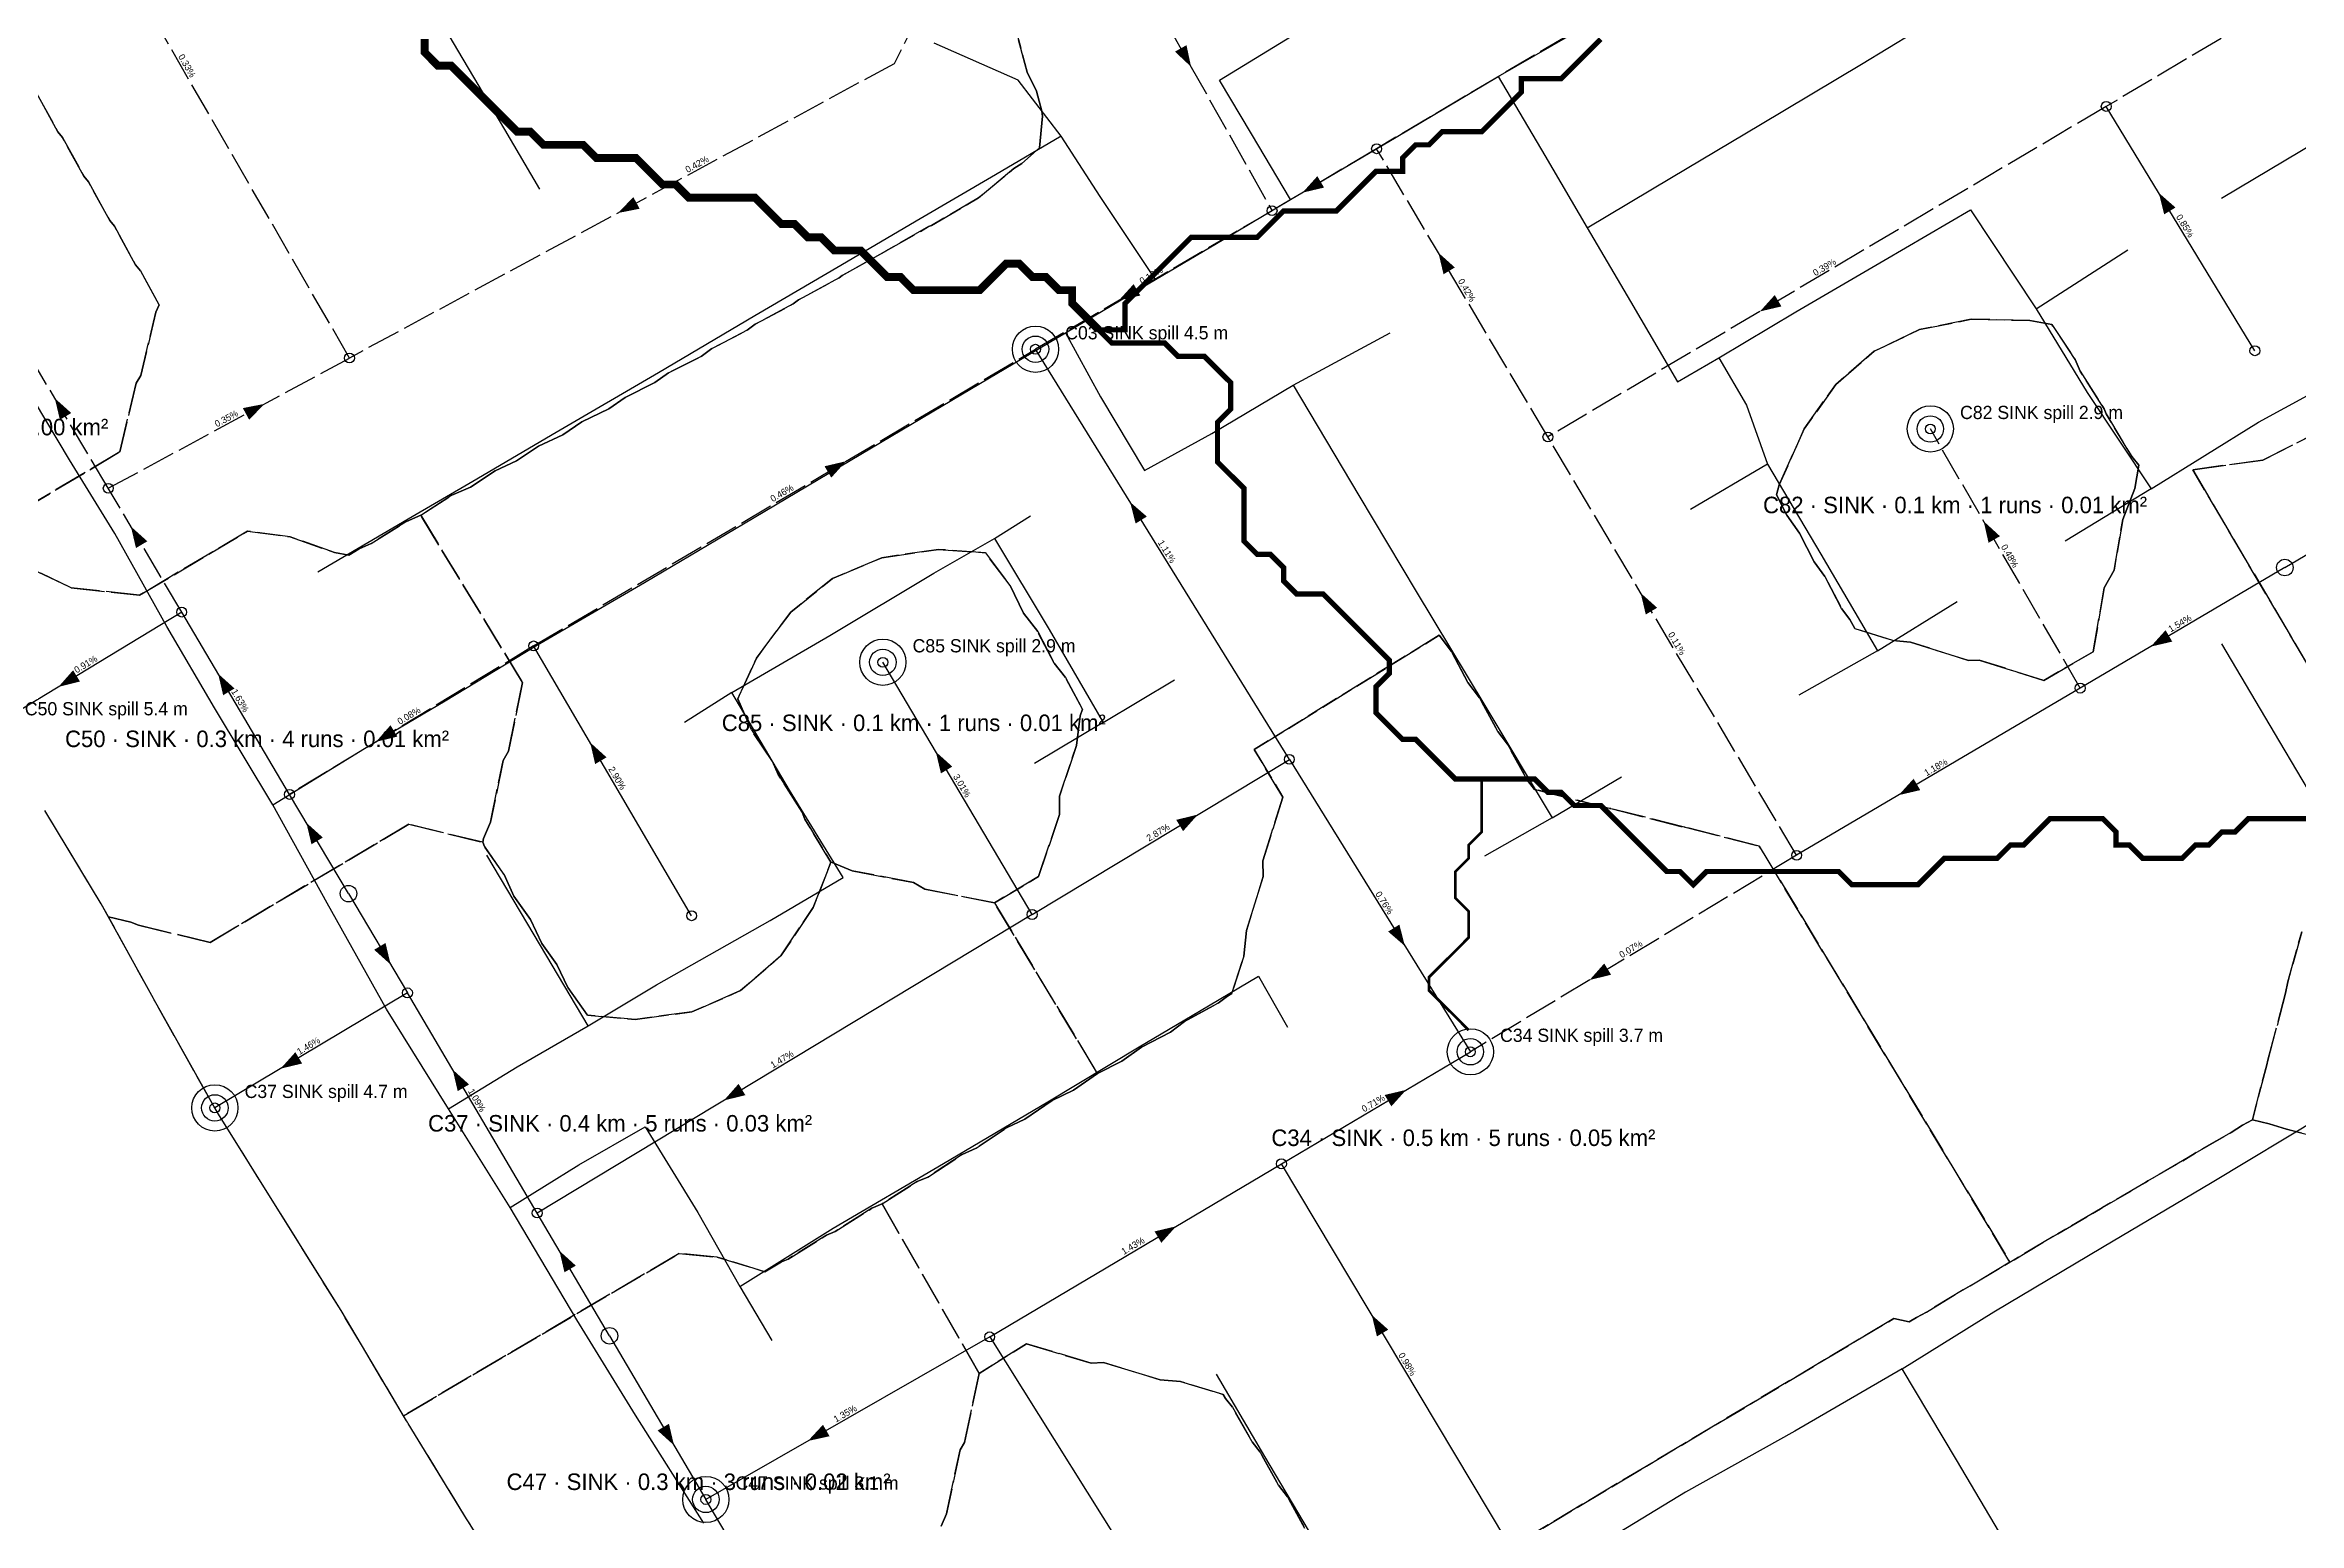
# Model space of a CAD drawing. Header units: metres. Extents: x 440276 to 476894, y 2561381 to 2578972.
# Drawn here: x 445019 to 445701, y 2566288 to 2566735 of the extents above; entities that cross this region are included whole.
import ezdxf
from ezdxf.enums import TextEntityAlignment as Align

# ---------------------------------------------------------------- set-up
doc = ezdxf.new("R2010")
doc.units = ezdxf.units.M
doc.header["$LTSCALE"] = 8
doc.linetypes.add('DASHED', pattern=[1.524, 1.27, -0.254])
for name, color, linetype in [('A_ARROWS', 7, 'Continuous'), ('A_BUILT_2006', 252, 'Continuous'), ('A_CATCH_LABEL', 7, 'Continuous'), ('A_CATCHMENTS', 7, 'Continuous'), ('A_ENVELOPE', 3, 'Continuous'), ('A_GRADIENT', 8, 'Continuous'), ('A_JUNCTIONS', 8, 'Continuous'), ('A_OUTLET_LABEL', 7, 'Continuous'), ('A_OUTLETS', 7, 'Continuous'), ('A_RUNS', 7, 'Continuous'), ('A_STREAMS', 5, 'Continuous')]:
    doc.layers.add(name, color=color, linetype=linetype)

msp = doc.modelspace()

# ---------------------------------------------------------------- linework, layer by layer
at = {"layer": 'A_ARROWS', "color": 1}
for points in [[(445365.98, 2566728.56), (445361.1, 2566733.16), (445364.59, 2566735.12)], [(445399.72, 2566690.45), (445404.21, 2566695.44), (445406.25, 2566691.99)], [(445659.04, 2566690.38), (445664.07, 2566685.95), (445660.65, 2566683.88)], [(445440.87, 2566672.27), (445445.86, 2566667.79), (445442.42, 2566665.74)], [(445344.07, 2566657.79), (445348.58, 2566662.75), (445350.6, 2566659.3)], [(445538.23, 2566654.46), (445542.72, 2566659.44), (445544.75, 2566656)], [(445261.52, 2566609.11), (445257.03, 2566604.14), (445254.99, 2566607.58)], [(445347.51, 2566596.74), (445352.58, 2566592.35), (445349.18, 2566590.24)], [(445502.12, 2566569.21), (445507.11, 2566564.73), (445503.67, 2566562.69)], [(445656.57, 2566552.95), (445661.07, 2566557.93), (445663.1, 2566554.48)], [(445184.01, 2566523.93), (445188.97, 2566519.42), (445185.52, 2566517.39)], [(445580.26, 2566507.97), (445584.76, 2566512.94), (445586.79, 2566509.5)], [(445368.01, 2566502.08), (445363.56, 2566497.06), (445361.49, 2566500.49)], [(445209.4, 2566311.03), (445204.43, 2566315.53), (445207.87, 2566317.56)], [(445249.95, 2566312.36), (445254.51, 2566317.27), (445256.5, 2566313.8)]]:
    msp.add_solid(points, dxfattribs=at)
at = {"layer": 'A_ARROWS', "color": 2}
for points in [[(445192.41, 2566684.29), (445197.09, 2566689.1), (445198.99, 2566685.58)], [(445085.42, 2566626.48), (445080.74, 2566621.68), (445078.84, 2566625.2)], [(445044.93, 2566589.35), (445049.91, 2566584.86), (445046.47, 2566582.82)], [(445605.99, 2566590.94), (445610.93, 2566586.4), (445607.47, 2566584.4)], [(445123.59, 2566456.66), (445118.6, 2566461.14), (445122.04, 2566463.19)], [(445090.26, 2566425.13), (445094.73, 2566430.12), (445096.78, 2566426.69)], [(445142.37, 2566424.85), (445147.34, 2566420.35), (445143.9, 2566418.32)], [(445224.5, 2566415.5), (445228.94, 2566420.52), (445231.01, 2566417.1)], [(445174.69, 2566369.98), (445179.66, 2566365.47), (445176.22, 2566363.45)]]:
    msp.add_solid(points, dxfattribs=at)
at = {"layer": 'A_ARROWS', "color": 3}
for points in [[(445021.89, 2566628.19), (445026.88, 2566623.71), (445023.43, 2566621.67)], [(445023, 2566540.77), (445027.43, 2566545.8), (445029.51, 2566542.38)], [(445071.34, 2566544.77), (445076.32, 2566540.28), (445072.87, 2566538.24)], [(445119.13, 2566524.1), (445123.55, 2566529.14), (445125.63, 2566525.72)], [(445288.69, 2566521.1), (445293.67, 2566516.61), (445290.23, 2566514.57)], [(445098.07, 2566499.61), (445103.06, 2566495.13), (445099.62, 2566493.09)], [(445430.73, 2566462.26), (445425.66, 2566466.65), (445429.06, 2566468.76)], [(445486.65, 2566451.98), (445491.1, 2566456.99), (445493.16, 2566453.57)], [(445431.11, 2566418.7), (445426.63, 2566413.72), (445424.59, 2566417.16)], [(445361.45, 2566377.38), (445356.97, 2566372.39), (445354.92, 2566375.83)], [(445420.69, 2566350.55), (445425.69, 2566346.08), (445422.25, 2566344.03)]]:
    msp.add_solid(points, dxfattribs=at)
at = {"layer": 'A_BUILT_2006', "color": 252}
for points in [[(445128.62, 2566759.52), (445143.86, 2566733.61)], [(445568.99, 2566729.36), (445600.9, 2566748.76)], [(445313.62, 2566724.52), (445288.2, 2566735.72)], [(445374.62, 2566724.52), (445396.39, 2566737.84)], [(445458.97, 2566725.62), (445486.22, 2566741.26)], [(445143.86, 2566733.61), (445158.02, 2566709.54)], [(445538.42, 2566711.11), (445568.99, 2566729.36)], [(445326.62, 2566707.52), (445313.62, 2566724.52)], [(445384.26, 2566708.26), (445374.62, 2566724.52)], [(445428.12, 2566707.21), (445458.97, 2566725.62)], [(445458.97, 2566725.62), (445473.09, 2566701.68)], [(445158.02, 2566709.54), (445168.62, 2566691.52)], [(445396.05, 2566688.37), (445384.26, 2566708.26)], [(445511.46, 2566695.02), (445538.42, 2566711.11)], [(445326.62, 2566707.52), (445306.79, 2566695.88)], [(445338.44, 2566689.26), (445326.62, 2566707.52)], [(445396.05, 2566688.37), (445428.12, 2566707.21)], [(445473.09, 2566701.68), (445485.94, 2566679.78)], [(445706.94, 2566705.99), (445678, 2566688.66)], [(445306.79, 2566695.88), (445282.73, 2566681.77)], [(445485.94, 2566679.78), (445511.46, 2566695.02)], [(445355.16, 2566664.12), (445338.44, 2566689.26)], [(445375.88, 2566676.41), (445396.05, 2566688.37)], [(445282.73, 2566681.77), (445259.89, 2566668.37)], [(445575.78, 2566669.9), (445602.03, 2566685.2)], [(445602.03, 2566685.2), (445621.88, 2566655.24)], [(445355.16, 2566664.12), (445375.88, 2566676.41)], [(445485.94, 2566679.78), (445499, 2566657.44)], [(445259.89, 2566668.37), (445233.89, 2566653.12)], [(445549.09, 2566654.36), (445575.78, 2566669.9)], [(445621.88, 2566655.24), (445649.66, 2566673.13)], [(445327.93, 2566647.97), (445355.16, 2566664.12)], [(445499, 2566657.44), (445513.32, 2566633.15)], [(445525.83, 2566640.44), (445549.09, 2566654.36)], [(445621.88, 2566655.24), (445637.33, 2566629.92)], [(445233.89, 2566653.12), (445204.69, 2566635.91)], [(445296.75, 2566629.49), (445327.93, 2566647.97)], [(445327.93, 2566647.97), (445338.59, 2566628.58)], [(445396.91, 2566632.12), (445426.29, 2566647.96)], [(445513.32, 2566633.15), (445525.83, 2566640.44)], [(445525.83, 2566640.44), (445534.21, 2566626.05)], [(445204.69, 2566635.91), (445173.72, 2566617.82)], [(445689.23, 2566620.89), (445712.06, 2566633.35)], [(445026.39, 2566609.57), (445012.28, 2566633.03)], [(445262.7, 2566609.32), (445296.75, 2566629.49)], [(445338.59, 2566628.58), (445351.83, 2566606.25)], [(445372.29, 2566617.47), (445396.91, 2566632.12)], [(445396.91, 2566632.12), (445416.76, 2566598.75)], [(445637.33, 2566629.92), (445656.7, 2566600.7)], [(445534.21, 2566626.05), (445540.58, 2566608.2)], [(445656.7, 2566600.7), (445689.23, 2566620.89)], [(445173.72, 2566617.82), (445148.45, 2566602.99)], [(445351.83, 2566606.25), (445372.29, 2566617.47)], [(445040.07, 2566587.22), (445026.39, 2566609.57)], [(445230.48, 2566590.19), (445262.7, 2566609.32)], [(445540.58, 2566608.2), (445517.2, 2566594.47)], [(445540.58, 2566608.2), (445556.68, 2566580.94)], [(445148.45, 2566602.99), (445128.9, 2566591.52)], [(445656.7, 2566600.7), (445630.68, 2566584.88)], [(445306.44, 2566585.75), (445317.39, 2566592.54)], [(445416.76, 2566598.75), (445434.1, 2566569.67)], [(445055.84, 2566559), (445040.07, 2566587.22)], [(445128.9, 2566591.52), (445101.55, 2566575.48)], [(445200.51, 2566572.42), (445230.48, 2566590.19)], [(445288.1, 2566575.24), (445306.44, 2566585.75)], [(445306.44, 2566585.75), (445323.01, 2566558.11)], [(445556.68, 2566580.94), (445573.88, 2566551.65)], [(445167.57, 2566553.19), (445200.51, 2566572.42)], [(445256.54, 2566556.32), (445288.1, 2566575.24)], [(445434.1, 2566569.67), (445454.92, 2566535.11)], [(445573.88, 2566551.65), (445597.92, 2566566.63)], [(445070.2, 2566534.39), (445055.84, 2566559)], [(445323.01, 2566558.11), (445339.39, 2566530.01)], [(445140.08, 2566536.58), (445167.57, 2566553.19)], [(445226.9, 2566539.07), (445256.54, 2566556.32)], [(445573.88, 2566551.65), (445549.98, 2566538.23)], [(445695.7, 2566524.12), (445678.1, 2566553.82)], [(445226.9, 2566539.07), (445212.62, 2566529.99)], [(445244.42, 2566509.44), (445226.9, 2566539.07)], [(445339.39, 2566530.01), (445360.92, 2566542.86)], [(445087.94, 2566505.06), (445070.2, 2566534.39)], [(445115.69, 2566522.11), (445140.08, 2566536.58)], [(445454.92, 2566535.11), (445475.32, 2566501.09)], [(445339.39, 2566530.01), (445318.6, 2566517.6)], [(445711.09, 2566498.1), (445695.7, 2566524.12)], [(445087.94, 2566505.06), (445115.69, 2566522.11)], [(445475.32, 2566501.09), (445496.29, 2566513.48)], [(445104.34, 2566475.28), (445087.94, 2566505.06)], [(445260.62, 2566483), (445244.42, 2566509.44)], [(445475.32, 2566501.09), (445454.84, 2566489.51)], [(445167.04, 2566465.63), (445152.74, 2566489.76)], [(445238.48, 2566469.97), (445260.62, 2566483)], [(445122.35, 2566443.13), (445104.34, 2566475.28)], [(445204.12, 2566450.53), (445238.48, 2566469.97)], [(445183.37, 2566438.08), (445167.04, 2566465.63)], [(445183.37, 2566438.08), (445204.12, 2566450.53)], [(445368.55, 2566442.58), (445386.44, 2566453.16)], [(445386.44, 2566453.16), (445395.22, 2566437.69)], [(445141.15, 2566413.01), (445122.35, 2566443.13)], [(445350.3, 2566431.78), (445368.55, 2566442.58)], [(445161.95, 2566425.71), (445183.37, 2566438.08)], [(445322.6, 2566415.13), (445350.3, 2566431.78)], [(445141.15, 2566413.01), (445161.95, 2566425.71)], [(445291, 2566396.43), (445322.6, 2566415.13)], [(445159.82, 2566383.04), (445141.15, 2566413.01)], [(445675.18, 2566390.7), (445708.42, 2566410.71)], [(445180.53, 2566396.02), (445200.62, 2566407.52)], [(445200.62, 2566407.52), (445216.64, 2566381.54)], [(445159.82, 2566383.04), (445180.53, 2566396.02)], [(445257.6, 2566376.79), (445291, 2566396.43)], [(445641.96, 2566371.11), (445675.18, 2566390.7)], [(445180.01, 2566349.07), (445159.82, 2566383.04)], [(445216.64, 2566381.54), (445229.37, 2566359.11)], [(445229.37, 2566359.11), (445257.6, 2566376.79)], [(445609.1, 2566351.51), (445641.96, 2566371.11)], [(445229.37, 2566359.11), (445239.07, 2566342.78)], [(445197.75, 2566320.16), (445180.01, 2566349.07)], [(445581.35, 2566334.19), (445609.1, 2566351.51)], [(445581.35, 2566334.19), (445548.77, 2566315.36)], [(445597.76, 2566306.64), (445581.35, 2566334.19)], [(445388.35, 2566307.7), (445373.64, 2566332.57)], [(445218.38, 2566287.43), (445197.75, 2566320.16)], [(445548.77, 2566315.36), (445515.72, 2566296.88)], [(445401.57, 2566285.36), (445388.35, 2566307.7)], [(445617.96, 2566272.48), (445597.76, 2566306.64)], [(445515.72, 2566296.88), (445482.37, 2566276.56)]]:
    msp.add_lwpolyline(points, dxfattribs=at)
at = {"layer": 'A_CATCHMENTS', "color": 2, "linetype": 'DASHED'}
for points in [[(445311.75, 2566743.99), (445316.33, 2566726.96), (445319.2, 2566721.21), (445320.83, 2566715.17), (445320.97, 2566713.63), (445320.09, 2566704.02), (445314.75, 2566699.33), (445312.28, 2566697.79), (445301.65, 2566688.84), (445287.38, 2566680.49), (445286.51, 2566680.16), (445273.43, 2566672.68), (445273.38, 2566672.65), (445260.28, 2566665.33), (445259.44, 2566664.68), (445247.13, 2566657.97), (445245.5, 2566656.73), (445233.99, 2566650.61), (445231.55, 2566648.79), (445220.86, 2566643.23), (445217.6, 2566640.85), (445207.73, 2566635.84), (445203.64, 2566632.92), (445194.61, 2566628.45), (445189.68, 2566625.01), (445181.49, 2566621.04), (445175.71, 2566617.1), (445168.37, 2566613.63), (445161.73, 2566609.19), (445155.26, 2566606.21), (445147.76, 2566601.3), (445142.15, 2566598.78), (445132.7, 2566592.73), (445128.41, 2566590.9), (445117.67, 2566584.14), (445114.02, 2566582.61), (445110.93, 2566580.69), (445106.59, 2566581.47), (445093.21, 2566586.19), (445080.23, 2566587.9), (445047.55, 2566568.51), (445026.85, 2566570.79), (445016.78, 2566575.6)], [(445001.02, 2566587.88), (445041.56, 2566611.92), (445041.56, 2566611.92), (445046.53, 2566632.79), (445047.93, 2566635.06), (445052.5, 2566654.24), (445053.51, 2566656.44), (445047.81, 2566666.82), (445046.37, 2566668.57), (445039.95, 2566680.27), (445038.52, 2566682.02), (445032.09, 2566693.72), (445030.67, 2566695.46), (445024.23, 2566707.17), (445022.82, 2566708.9), (445016.37, 2566720.63)], [(445420.14, 2566254.72), (445578.74, 2566349.45), (445583.47, 2566348.46), (445585.6, 2566349.76), (445588.69, 2566351.42), (445599.77, 2566358.16), (445601.95, 2566359.32), (445613.94, 2566366.57), (445615.2, 2566367.23), (445627.04, 2566374.31), (445628.49, 2566375.07), (445641.37, 2566382.71), (445641.99, 2566383.03), (445654.95, 2566390.62), (445655.71, 2566391.12), (445667.93, 2566398.18), (445670.03, 2566399.55), (445680.9, 2566405.75), (445684.35, 2566407.97), (445687.36, 2566409.66), (445692.49, 2566408.39), (445697.68, 2566406.78), (445714.18, 2566402.67)], [(445290.28, 2566286.54), (445291.9, 2566290.34), (445296.05, 2566309.68), (445297.33, 2566311.88), (445301.81, 2566332.83), (445316.17, 2566341.82), (445335.71, 2566335.93), (445339.47, 2566336.1), (445356.65, 2566330.92), (445362.78, 2566330.38), (445375.71, 2566326.48), (445376.45, 2566325.19), (445378.53, 2566322.56), (445384.45, 2566312.06), (445386.85, 2566308.99), (445392.45, 2566298.94), (445395.18, 2566295.43), (445400.46, 2566285.82)]]:
    msp.add_lwpolyline(points, dxfattribs=at)
at = {"layer": 'A_CATCHMENTS', "color": 1, "linetype": 'DASHED'}
for points in [[(445702.32, 2566466.58), (445698.1, 2566451.43), (445697.44, 2566448.02), (445692.02, 2566427.68), (445691.75, 2566426.33), (445687.36, 2566409.66), (445684.35, 2566407.97), (445680.9, 2566405.75), (445670.03, 2566399.55), (445667.93, 2566398.18), (445655.71, 2566391.12), (445654.95, 2566390.62), (445641.99, 2566383.03), (445641.37, 2566382.71), (445628.49, 2566375.07), (445627.04, 2566374.31), (445615.2, 2566367.23), (445613.94, 2566366.57), (445538.04, 2566492.56), (445515.6, 2566498.27), (445515.38, 2566498.25), (445493.07, 2566503.93), (445492.71, 2566503.95), (445470.54, 2566509.59), (445470.04, 2566509.64), (445470.01, 2566509.65), (445467.88, 2566512.41), (445461.75, 2566523.41), (445458.85, 2566527.24), (445453.28, 2566537.43), (445449.82, 2566542.07), (445444.8, 2566551.44), (445441.14, 2566556.45), (445385.1, 2566521.77), (445393.77, 2566507.39), (445387.72, 2566488.07), (445387.84, 2566483.3), (445382.73, 2566466.99), (445381.91, 2566459.21), (445378.36, 2566447.88), (445377.01, 2566447.12), (445374.17, 2566444.93), (445363.97, 2566439.39), (445359.73, 2566436.21), (445350.94, 2566431.64), (445345.05, 2566427.39), (445337.59, 2566423.7), (445306.42, 2566475.37), (445319.79, 2566483.28), (445326.15, 2566502.09), (445326.09, 2566507.64), (445331.26, 2566522.96), (445332.38, 2566531.99), (445333.06, 2566534), (445327.9, 2566543.63), (445324.47, 2566547.94), (445319.53, 2566557.54), (445315.25, 2566563.11), (445315.25, 2566563.11), (445311.15, 2566571.44), (445303.73, 2566581.41), (445289.46, 2566582.38), (445272.29, 2566579.89), (445257.38, 2566573.57), (445244.73, 2566563.44), (445234.33, 2566549.49), (445228.69, 2566537.18), (445232.83, 2566527.75), (445239.27, 2566518.15), (445240.9, 2566514.19), (445248.19, 2566502.8), (445249.02, 2566500.66), (445256.92, 2566487.66), (445251.55, 2566473.9), (445241.78, 2566459.29), (445229.54, 2566448.77), (445214.83, 2566442.35), (445197.64, 2566440.03), (445183.2, 2566441.33), (445177.23, 2566449.72), (445173.95, 2566456.71), (445169.39, 2566463.07), (445165.95, 2566470.32), (445160.87, 2566477.37), (445157.92, 2566483.9), (445152.01, 2566492.44), (445151.48, 2566493.68), (445151.72, 2566494.86), (445153.84, 2566499.8), (445157.63, 2566518.45), (445159.31, 2566521.29), (445163.53, 2566542.05), (445132.7, 2566592.73), (445142.15, 2566598.78), (445147.76, 2566601.3), (445155.26, 2566606.21), (445161.73, 2566609.19), (445168.37, 2566613.63), (445175.71, 2566617.1), (445181.49, 2566621.04), (445189.68, 2566625.01), (445194.61, 2566628.45), (445203.64, 2566632.92), (445207.73, 2566635.84), (445217.6, 2566640.85), (445220.86, 2566643.23), (445231.55, 2566648.79), (445233.99, 2566650.61), (445245.5, 2566656.73), (445247.13, 2566657.97), (445259.44, 2566664.68), (445260.28, 2566665.33), (445273.38, 2566672.65), (445273.43, 2566672.68), (445286.51, 2566680.16), (445287.38, 2566680.49), (445301.65, 2566688.84), (445312.28, 2566697.79), (445314.75, 2566699.33), (445320.09, 2566704.02), (445320.97, 2566713.63), (445320.83, 2566715.17), (445319.2, 2566721.21), (445316.33, 2566726.96), (445311.75, 2566743.99)], [(445709.83, 2566619.19), (445690.54, 2566609.44), (445669.3, 2566606.51), (445716.23, 2566526.89)], [(445167.26, 2566256.01), (445146.99, 2566288.16), (445146.81, 2566288.47), (445146.61, 2566288.78), (445128.87, 2566317.69), (445128.66, 2566318.07), (445128.42, 2566318.43), (445127.48, 2566320.01), (445211, 2566369.18), (445211, 2566369.18), (445222.49, 2566368.04), (445236.95, 2566363.6), (445241.92, 2566366.64), (445243.92, 2566367.47), (445255.62, 2566374.73), (445258.16, 2566375.81), (445269.32, 2566382.83), (445272.41, 2566384.16), (445301.81, 2566332.83), (445297.33, 2566311.88), (445296.05, 2566309.68), (445291.9, 2566290.34), (445290.28, 2566286.54)]]:
    msp.add_lwpolyline(points, dxfattribs=at)
at = {"layer": 'A_CATCHMENTS', "color": 3, "linetype": 'DASHED'}
for points in [[(445016.37, 2566720.63), (445022.82, 2566708.9), (445024.23, 2566707.17), (445030.67, 2566695.46), (445032.09, 2566693.72), (445038.52, 2566682.02), (445039.95, 2566680.27), (445046.37, 2566668.57), (445047.81, 2566666.82), (445053.51, 2566656.44), (445052.5, 2566654.24), (445047.93, 2566635.06), (445046.53, 2566632.79), (445041.56, 2566611.92), (445001.02, 2566587.88)], [(445716.23, 2566526.89), (445669.3, 2566606.51), (445690.54, 2566609.44), (445709.83, 2566619.19)], [(445016.78, 2566575.6), (445026.85, 2566570.79), (445047.55, 2566568.51), (445080.23, 2566587.9), (445093.21, 2566586.19), (445106.59, 2566581.47), (445110.93, 2566580.69), (445114.02, 2566582.61), (445117.67, 2566584.14), (445128.41, 2566590.9), (445132.7, 2566592.73), (445163.53, 2566542.05), (445159.31, 2566521.29), (445157.63, 2566518.45), (445153.84, 2566499.8), (445151.72, 2566494.86), (445151.48, 2566493.68), (445129.07, 2566499.14), (445068.92, 2566463.39), (445047.21, 2566468.56), (445044.92, 2566469.47), (445038.16, 2566471.08), (445035.97, 2566475.05), (445018.86, 2566503.34)], [(445400.46, 2566285.82), (445395.18, 2566295.43), (445392.45, 2566298.94), (445386.85, 2566308.99), (445384.45, 2566312.06), (445378.53, 2566322.56), (445376.45, 2566325.19), (445375.71, 2566326.48), (445375.71, 2566326.48), (445362.78, 2566330.38), (445356.65, 2566330.92), (445339.47, 2566336.1), (445335.71, 2566335.93), (445316.17, 2566341.82), (445301.81, 2566332.83), (445272.41, 2566384.16), (445283.03, 2566390.91), (445286.22, 2566392.31), (445296.66, 2566399.13), (445300.94, 2566401.06), (445310.29, 2566407.33), (445315.65, 2566409.83), (445323.94, 2566415.52), (445330.35, 2566418.61), (445337.59, 2566423.7), (445345.05, 2566427.39), (445350.94, 2566431.64), (445359.73, 2566436.21), (445363.97, 2566439.39), (445374.17, 2566444.93), (445377.01, 2566447.12), (445378.36, 2566447.88), (445381.91, 2566459.21), (445382.73, 2566466.99), (445387.84, 2566483.3), (445387.72, 2566488.07), (445393.77, 2566507.39), (445385.1, 2566521.77), (445441.14, 2566556.45), (445444.8, 2566551.44), (445449.82, 2566542.07), (445453.28, 2566537.43), (445458.85, 2566527.24), (445461.75, 2566523.41), (445467.88, 2566512.41), (445470.01, 2566509.65), (445470.04, 2566509.64), (445470.54, 2566509.59), (445492.71, 2566503.95), (445493.07, 2566503.93), (445515.38, 2566498.25), (445515.6, 2566498.27), (445538.04, 2566492.56), (445613.94, 2566366.57), (445601.95, 2566359.32), (445599.77, 2566358.16), (445588.69, 2566351.42), (445585.6, 2566349.76), (445583.47, 2566348.46), (445578.74, 2566349.45), (445420.14, 2566254.72)], [(445714.18, 2566402.67), (445697.68, 2566406.78), (445692.49, 2566408.39), (445687.36, 2566409.66), (445691.75, 2566426.33), (445692.02, 2566427.68), (445697.44, 2566448.02), (445698.1, 2566451.43), (445702.32, 2566466.58)]]:
    msp.add_lwpolyline(points, dxfattribs=at)
at = {"layer": 'A_CATCHMENTS', "color": 1, "linetype": 'DASHED'}
msp.add_lwpolyline([(445550.27, 2566587.27), (445554.66, 2566578.64), (445557.9, 2566574.22), (445562.97, 2566564.53), (445565.5, 2566561.16), (445566.96, 2566558.46), (445578.49, 2566554.85), (445583.81, 2566554.29), (445601.35, 2566548.79), (445604.63, 2566548.87), (445624.2, 2566542.73), (445639.18, 2566551.39), (445642.5, 2566570.77), (445645.48, 2566576.11), (445648.11, 2566591.47), (445651.77, 2566600.84), (445652.99, 2566607.91), (445650.83, 2566610.5), (445643.05, 2566623.46), (445642.46, 2566624.93), (445635.22, 2566636.4), (445633.72, 2566639.89), (445626.68, 2566650.49), (445620, 2566651.77), (445602.24, 2566652.1), (445586.52, 2566648.98), (445572.85, 2566642.4), (445561.22, 2566632.37), (445551.64, 2566618.89), (445544.11, 2566601.96), (445543.3, 2566598.97), (445546.36, 2566592.76), (445550.27, 2566587.27)], close=True, dxfattribs=at)
at = {"layer": 'A_CATCHMENTS', "color": 2, "linetype": 'DASHED'}
for points in [[(445604.63, 2566548.87), (445601.35, 2566548.79), (445583.81, 2566554.29), (445578.49, 2566554.85), (445566.96, 2566558.46), (445565.5, 2566561.16), (445562.97, 2566564.53), (445557.9, 2566574.22), (445554.66, 2566578.64), (445550.27, 2566587.27), (445546.36, 2566592.76), (445543.3, 2566598.97), (445544.11, 2566601.96), (445551.64, 2566618.89), (445561.22, 2566632.37), (445572.85, 2566642.4), (445586.52, 2566648.98), (445602.24, 2566652.1), (445620, 2566651.77), (445626.68, 2566650.49), (445633.72, 2566639.89), (445635.22, 2566636.4), (445642.46, 2566624.93), (445643.05, 2566623.46), (445650.83, 2566610.5), (445652.99, 2566607.91), (445651.77, 2566600.84), (445648.11, 2566591.47), (445645.48, 2566576.11), (445642.5, 2566570.77), (445639.18, 2566551.39), (445624.2, 2566542.73), (445604.63, 2566548.87)], [(445129.07, 2566499.14), (445151.48, 2566493.68), (445152.01, 2566492.44), (445157.92, 2566483.9), (445160.87, 2566477.37), (445165.95, 2566470.32), (445169.39, 2566463.07), (445173.95, 2566456.71), (445177.23, 2566449.72), (445183.2, 2566441.33), (445197.64, 2566440.03), (445214.83, 2566442.35), (445229.54, 2566448.77), (445241.78, 2566459.29), (445251.55, 2566473.9), (445256.92, 2566487.66), (445257.33, 2566487.58), (445263.39, 2566485.08), (445281.88, 2566481.47), (445285.35, 2566479.48), (445306.42, 2566475.37), (445337.59, 2566423.7), (445330.35, 2566418.61), (445323.94, 2566415.52), (445315.65, 2566409.83), (445310.29, 2566407.33), (445300.94, 2566401.06), (445296.66, 2566399.13), (445286.22, 2566392.31), (445283.03, 2566390.91), (445272.41, 2566384.16), (445269.32, 2566382.83), (445258.16, 2566375.81), (445255.62, 2566374.73), (445243.92, 2566367.47), (445241.92, 2566366.64), (445236.95, 2566363.6), (445222.49, 2566368.04), (445211, 2566369.18), (445127.48, 2566320.01), (445108.56, 2566351.85), (445090.24, 2566381.26), (445071.46, 2566411.35), (445070.76, 2566412.6), (445070, 2566413.81), (445051.99, 2566445.96), (445051.9, 2566446.16), (445051.78, 2566446.34), (445038.16, 2566471.08), (445044.92, 2566469.47), (445047.21, 2566468.56), (445068.92, 2566463.39), (445129.07, 2566499.14)]]:
    msp.add_lwpolyline(points, close=True, dxfattribs=at)
at = {"layer": 'A_CATCHMENTS', "color": 3, "linetype": 'DASHED'}
msp.add_lwpolyline([(445257.33, 2566487.58), (445256.92, 2566487.66), (445249.02, 2566500.66), (445248.19, 2566502.8), (445240.9, 2566514.19), (445239.27, 2566518.15), (445232.83, 2566527.75), (445228.69, 2566537.18), (445234.33, 2566549.49), (445244.73, 2566563.44), (445257.38, 2566573.57), (445272.29, 2566579.89), (445289.46, 2566582.38), (445303.73, 2566581.41), (445311.15, 2566571.44), (445315.25, 2566563.11), (445319.53, 2566557.54), (445324.47, 2566547.94), (445327.9, 2566543.63), (445333.06, 2566534), (445332.38, 2566531.99), (445331.26, 2566522.96), (445326.09, 2566507.64), (445326.15, 2566502.09), (445319.79, 2566483.28), (445306.42, 2566475.37), (445285.35, 2566479.48), (445281.88, 2566481.47), (445263.39, 2566485.08), (445257.33, 2566487.58)], close=True, dxfattribs=at)
at = {"layer": 'A_ENVELOPE', "color": 3}
msp.add_lwpolyline([(445167.26, 2566256.01), (445146.99, 2566288.16), (445146.81, 2566288.47), (445146.61, 2566288.78), (445128.87, 2566317.69), (445128.66, 2566318.07), (445128.42, 2566318.43), (445108.56, 2566351.85), (445090.24, 2566381.26), (445071.46, 2566411.35), (445070.76, 2566412.6), (445070, 2566413.81), (445051.99, 2566445.96), (445051.9, 2566446.16), (445051.78, 2566446.34), (445035.97, 2566475.05), (445018.86, 2566503.34)], dxfattribs=at)
at = {"layer": 'A_JUNCTIONS'}
for centre in [(445643.11, 2566716.57), (445422.16, 2566703.75), (445390.5, 2566684.99), (445111.12, 2566640.37), (445318.86, 2566643.02), (445688.12, 2566642.57), (445589.84, 2566618.88), (445474.04, 2566616.45), (445038.08, 2566600.9), (445060.31, 2566563.41), (445166.9, 2566553.16), (445272.64, 2566548.21), (445635.23, 2566540.38), (445395.74, 2566518.81), (445092.97, 2566508.19), (445549.35, 2566489.75), (445214.74, 2566471.45), (445317.85, 2566471.82), (445128.69, 2566448.08), (445450.55, 2566430.24), (445070.36, 2566413.24), (445393.35, 2566396.31), (445167.97, 2566381.4), (445304.99, 2566343.89), (445219.04, 2566294.65)]:
    msp.add_circle(centre, 1.5, dxfattribs=at)
at = {"layer": 'A_JUNCTIONS', "color": 30}
for centre in [(445697.19, 2566576.9), (445110.83, 2566478.14), (445189.86, 2566344.22)]:
    msp.add_circle(centre, 2.5, dxfattribs=at)
at = {"layer": 'A_OUTLETS', "color": 1}
for centre, radius in [((445318.86, 2566643.02), 7), ((445318.86, 2566643.02), 4), ((445589.84, 2566618.88), 7), ((445589.84, 2566618.88), 4), ((445272.64, 2566548.21), 7), ((445272.64, 2566548.21), 4), ((445450.55, 2566430.24), 7), ((445450.55, 2566430.24), 4), ((445070.36, 2566413.24), 7), ((445070.36, 2566413.24), 4), ((445219.04, 2566294.65), 7), ((445219.04, 2566294.65), 4)]:
    msp.add_circle(centre, radius, dxfattribs=at)
at = {"layer": 'A_RUNS', "color": 1, "linetype": 'DASHED'}
for points in [[(445679.74, 2566856.38), (445422.16, 2566703.75)], [(445300.14, 2566777.3), (445353.67, 2566750.45), (445390.5, 2566684.99)], [(445730.32, 2566768.21), (445643.11, 2566716.57)], [(445643.11, 2566716.57), (445474.04, 2566616.45)], [(445422.16, 2566703.75), (445390.5, 2566684.99)], [(445474.04, 2566616.45), (445422.16, 2566703.75)], [(445390.5, 2566684.99), (445318.86, 2566643.02)], [(445166.9, 2566553.16), (445318.86, 2566643.02)], [(445549.35, 2566489.75), (445474.04, 2566616.45)]]:
    msp.add_lwpolyline(points, dxfattribs=at)
at = {"layer": 'A_RUNS', "color": 2, "linetype": 'DASHED'}
for points in [[(445111.12, 2566640.37), (445030.95, 2566779.43), (445067.1, 2566800.85)], [(445300.14, 2566777.3), (445276.03, 2566729.48), (445111.12, 2566640.37)], [(445038.08, 2566600.9), (445111.12, 2566640.37)], [(445635.23, 2566540.38), (445589.84, 2566618.88)], [(445060.31, 2566563.41), (445038.08, 2566600.9)]]:
    msp.add_lwpolyline(points, dxfattribs=at)
at = {"layer": 'A_RUNS', "color": 1}
for points in [[(445688.12, 2566642.57), (445643.11, 2566716.57)], [(445395.74, 2566518.81), (445318.86, 2566643.02)], [(445697.19, 2566576.9), (445635.23, 2566540.38)], [(445214.74, 2566471.45), (445166.9, 2566553.16)], [(445635.23, 2566540.38), (445549.35, 2566489.75)], [(445317.85, 2566471.82), (445395.74, 2566518.81)], [(445189.86, 2566344.22), (445219.04, 2566294.65)], [(445304.99, 2566343.89), (445219.04, 2566294.65)], [(445269.66, 2566209.07), (445219.04, 2566294.65)]]:
    msp.add_lwpolyline(points, dxfattribs=at)
at = {"layer": 'A_RUNS', "color": 3, "linetype": 'DASHED'}
for points in [[(445038.08, 2566600.9), (445014.5, 2566640.66)], [(445166.9, 2566553.16), (445092.97, 2566508.19)], [(445549.35, 2566489.75), (445450.55, 2566430.24)]]:
    msp.add_lwpolyline(points, dxfattribs=at)
at = {"layer": 'A_RUNS', "color": 3}
for points in [[(445697.19, 2566576.9), (445734.37, 2566598.81)], [(445060.31, 2566563.41), (445003.82, 2566529.14)], [(445092.97, 2566508.19), (445060.31, 2566563.41)], [(445317.85, 2566471.82), (445272.64, 2566548.21)], [(445395.74, 2566518.81), (445450.55, 2566430.24)], [(445110.83, 2566478.14), (445092.97, 2566508.19)], [(445393.35, 2566396.31), (445450.55, 2566430.24)], [(445304.99, 2566343.89), (445393.35, 2566396.31)], [(445466.81, 2566273.33), (445393.35, 2566396.31)]]:
    msp.add_lwpolyline(points, dxfattribs=at)
at = {"layer": 'A_RUNS', "color": 2}
for points in [[(445110.83, 2566478.14), (445128.69, 2566448.08)], [(445317.85, 2566471.82), (445167.97, 2566381.4)], [(445128.69, 2566448.08), (445070.36, 2566413.24)], [(445167.97, 2566381.4), (445128.69, 2566448.08)], [(445189.86, 2566344.22), (445167.97, 2566381.4)], [(445304.99, 2566343.89), (445451.9, 2566109.47)]]:
    msp.add_lwpolyline(points, dxfattribs=at)
at = {"layer": 'A_STREAMS', "color": 5}
for points, const_width in [([(445337.97, 2566648.91), (445333.97, 2566652.91), (445329.97, 2566656.91), (445329.97, 2566660.91), (445325.96, 2566660.91), (445321.96, 2566664.92), (445317.96, 2566664.92), (445313.96, 2566668.92), (445309.96, 2566668.92), (445305.95, 2566664.92), (445301.95, 2566660.91), (445297.95, 2566660.91), (445293.95, 2566660.91), (445289.95, 2566660.91), (445285.95, 2566660.91), (445281.94, 2566660.91), (445277.94, 2566664.92), (445273.94, 2566664.92), (445269.94, 2566668.92), (445265.94, 2566672.92), (445261.94, 2566672.92), (445257.93, 2566672.92), (445253.93, 2566676.92), (445249.93, 2566676.92), (445245.93, 2566680.92), (445241.93, 2566680.92), (445237.93, 2566684.92), (445233.92, 2566688.93), (445229.92, 2566688.93), (445225.92, 2566688.93), (445221.92, 2566688.93), (445217.92, 2566688.93), (445213.91, 2566688.93), (445209.91, 2566692.93), (445205.91, 2566692.93), (445201.91, 2566696.93), (445197.91, 2566700.93), (445193.91, 2566700.93), (445189.9, 2566700.93), (445185.9, 2566700.93), (445181.9, 2566704.93), (445177.9, 2566704.93), (445173.9, 2566704.93), (445169.9, 2566704.93), (445165.89, 2566708.94), (445161.89, 2566708.94), (445157.89, 2566712.94), (445153.89, 2566716.94), (445149.89, 2566720.94), (445145.88, 2566724.94), (445141.88, 2566728.94), (445137.88, 2566728.94), (445133.88, 2566732.95), (445133.88, 2566736.95)], 2.4), ([(445490.04, 2566736.95), (445486.03, 2566732.95), (445482.03, 2566728.94), (445478.03, 2566724.94), (445474.03, 2566724.94), (445470.03, 2566724.94), (445466.02, 2566724.94), (445466.02, 2566720.94), (445462.02, 2566716.94), (445458.02, 2566712.94), (445454.02, 2566708.94), (445450.02, 2566708.94), (445446.02, 2566708.94), (445442.01, 2566708.94), (445438.01, 2566704.93), (445434.01, 2566704.93), (445430.01, 2566700.93), (445430.01, 2566696.93), (445426.01, 2566696.93), (445422.01, 2566696.93), (445418, 2566692.93), (445414, 2566688.93), (445410, 2566684.92), (445406, 2566684.92), (445402, 2566684.92), (445397.99, 2566684.92), (445393.99, 2566684.92), (445389.99, 2566680.92), (445385.99, 2566676.92), (445381.99, 2566676.92), (445377.99, 2566676.92), (445373.98, 2566676.92), (445369.98, 2566676.92), (445365.98, 2566676.92), (445361.98, 2566672.92), (445357.98, 2566668.92), (445353.98, 2566664.92), (445349.97, 2566660.91), (445345.97, 2566656.91), (445345.97, 2566652.91), (445345.97, 2566648.91), (445341.97, 2566648.91), (445337.97, 2566648.91)], 1.6), ([(445454.02, 2566512.85), (445450.02, 2566512.85), (445446.02, 2566512.85), (445442.01, 2566516.85), (445438.01, 2566520.85), (445434.01, 2566524.85), (445430.01, 2566524.85), (445426.01, 2566528.86), (445422.01, 2566532.86), (445422.01, 2566536.86), (445422.01, 2566540.86), (445426.01, 2566544.86), (445426.01, 2566548.86), (445422.01, 2566552.87), (445418, 2566556.87), (445414, 2566560.87), (445410, 2566564.87), (445406, 2566568.87), (445402, 2566568.87), (445397.99, 2566568.87), (445393.99, 2566572.87), (445393.99, 2566576.88), (445389.99, 2566580.88), (445385.99, 2566580.88), (445381.99, 2566584.88), (445381.99, 2566588.88), (445381.99, 2566592.88), (445381.99, 2566596.89), (445381.99, 2566600.89), (445377.99, 2566604.89), (445373.98, 2566608.89), (445373.98, 2566612.89), (445373.98, 2566616.89), (445373.98, 2566620.9), (445377.99, 2566624.9), (445377.99, 2566628.9), (445377.99, 2566632.9), (445373.98, 2566636.9), (445369.98, 2566640.9), (445365.98, 2566640.9), (445361.98, 2566640.9), (445357.98, 2566644.91), (445353.98, 2566644.91), (445349.97, 2566644.91), (445345.97, 2566644.91), (445341.97, 2566644.91), (445337.97, 2566648.91)], 1.6), ([(445450.02, 2566436.81), (445446.02, 2566440.82), (445442.01, 2566444.82), (445438.01, 2566448.82), (445438.01, 2566452.82), (445442.01, 2566456.82), (445446.02, 2566460.82), (445450.02, 2566464.83), (445450.02, 2566468.83), (445450.02, 2566472.83), (445446.02, 2566476.83), (445446.02, 2566480.83), (445446.02, 2566484.84), (445450.02, 2566488.84), (445450.02, 2566492.84), (445454.02, 2566496.84), (445454.02, 2566500.84), (445454.02, 2566504.84), (445454.02, 2566508.85), (445454.02, 2566512.85)], 0.8), ([(445706.13, 2566500.84), (445702.13, 2566500.84), (445698.13, 2566500.84), (445694.12, 2566500.84), (445690.12, 2566500.84), (445686.12, 2566500.84), (445682.12, 2566496.84), (445678.12, 2566496.84), (445674.12, 2566492.84), (445670.11, 2566492.84), (445666.11, 2566488.84), (445662.11, 2566488.84), (445658.11, 2566488.84), (445654.11, 2566488.84), (445650.11, 2566492.84), (445646.1, 2566492.84), (445646.1, 2566496.84), (445642.1, 2566500.84), (445638.1, 2566500.84), (445634.1, 2566500.84), (445630.1, 2566500.84), (445626.09, 2566500.84), (445622.09, 2566496.84), (445618.09, 2566492.84), (445614.09, 2566492.84), (445610.09, 2566488.84), (445606.09, 2566488.84), (445602.08, 2566488.84), (445598.08, 2566488.84), (445594.08, 2566488.84), (445590.08, 2566484.84), (445586.08, 2566480.83), (445582.08, 2566480.83), (445578.07, 2566480.83), (445574.07, 2566480.83), (445570.07, 2566480.83), (445566.07, 2566480.83), (445562.07, 2566484.84), (445558.06, 2566484.84), (445554.06, 2566484.84), (445550.06, 2566484.84), (445546.06, 2566484.84), (445542.06, 2566484.84), (445538.06, 2566484.84), (445534.05, 2566484.84), (445530.05, 2566484.84), (445526.05, 2566484.84), (445522.05, 2566484.84), (445518.05, 2566480.83), (445514.05, 2566484.84), (445510.04, 2566484.84), (445506.04, 2566488.84), (445502.04, 2566492.84), (445498.04, 2566496.84), (445494.04, 2566500.84), (445490.04, 2566504.84), (445486.03, 2566504.84), (445482.03, 2566504.84), (445478.03, 2566508.85), (445474.03, 2566508.85), (445470.03, 2566512.85), (445466.02, 2566512.85), (445462.02, 2566512.85), (445458.02, 2566512.85), (445454.02, 2566512.85)], 1.6)]:
    msp.add_lwpolyline(points, dxfattribs=dict(at, const_width=const_width))

# ---------------------------------------------------------------- texts
at = {"layer": 'A_CATCH_LABEL', "color": 1}
for s, p in [('C94 · SINK · 0.1 km · 1 runs · 0.00 km²', (444979.94, 2566619.45)), ('C47 · SINK · 0.3 km · 3 runs · 0.02 km²', (445216.84, 2566300.01))]:
    msp.add_text(s, height=5, dxfattribs=at).set_placement(p, align=Align.MIDDLE_CENTER)
at = {"layer": 'A_CATCH_LABEL', "color": 2}
for s, p in [('C82 · SINK · 0.1 km · 1 runs · 0.01 km²', (445597.33, 2566595.86)), ('C37 · SINK · 0.4 km · 5 runs · 0.03 km²', (445193.08, 2566408.58))]:
    msp.add_text(s, height=5, dxfattribs=at).set_placement(p, align=Align.MIDDLE_CENTER)
at = {"layer": 'A_CATCH_LABEL', "color": 3}
for s, p in [('C85 · SINK · 0.1 km · 1 runs · 0.01 km²', (445282.01, 2566529.87)), ('C50 · SINK · 0.3 km · 4 runs · 0.01 km²', (445083.14, 2566525.02)), ('C34 · SINK · 0.5 km · 5 runs · 0.05 km²', (445448.44, 2566404.2))]:
    msp.add_text(s, height=5, dxfattribs=at).set_placement(p, align=Align.MIDDLE_CENTER)
at = {"layer": 'A_GRADIENT', "color": 2}
for s, rotation, p in [('0.33%', 299.96434, (445060.54, 2566728.1)), ('0.42%', 28.38395, (445217.13, 2566697.65)), ('0.35%', 28.38395, (445074.6, 2566620.63)), ('0.48%', 300.04066, (445612.54, 2566579.63)), ('1.46%', 30.84394, (445099.53, 2566430.66)), ('1.47%', 31.10208, (445242.91, 2566426.61)), ('1.09%', 300.49725, (445148.33, 2566414.74))]:
    msp.add_text(s, height=2, rotation=rotation, dxfattribs=at).set_placement(p, align=Align.BOTTOM_CENTER)
at = {"layer": 'A_GRADIENT', "color": 1}
for s, rotation, p in [('0.85%', 301.31122, (445665.62, 2566679.57)), ('0.18%', 30.36161, (445354.68, 2566664.01)), ('0.39%', 30.63134, (445558.58, 2566666.51)), ('0.42%', 300.72636, (445448.1, 2566660.1)), ('0.46%', 30.5968, (445242.88, 2566598.09)), ('1.11%', 301.75255, (445357.3, 2566580.92)), ('1.54%', 30.51656, (445666.21, 2566558.64)), ('0.11%', 300.72636, (445511.7, 2566553.1)), ('1.18%', 30.51656, (445592.29, 2566515.07)), ('2.90%', 300.34477, (445190.82, 2566512.3)), ('2.87%', 31.10208, (445356.79, 2566495.32)), ('1.35%', 29.80631, (445262.02, 2566319.27))]:
    msp.add_text(s, height=2, rotation=rotation, dxfattribs=at).set_placement(p, align=Align.BOTTOM_CENTER)
at = {"layer": 'A_GRADIENT', "color": 3}
for s, rotation, p in [('0.91%', 31.25014, (445032.07, 2566546.27)), ('1.63%', 300.60524, (445076.64, 2566535.8)), ('0.08%', 31.31174, (445129.94, 2566530.68)), ('3.01%', 300.61695, (445295.25, 2566510.02)), ('0.76%', -58.24745, (445423.15, 2566474.52)), ('0.07%', 31.06586, (445499.95, 2566460)), ('0.71%', 30.67662, (445421.95, 2566413.27)), ('1.43%', 30.67662, (445349.17, 2566370.1)), ('0.98%', 300.85103, (445430.08, 2566334.82))]:
    msp.add_text(s, height=2, rotation=rotation, dxfattribs=at).set_placement(p, align=Align.BOTTOM_CENTER)
at = {"layer": 'A_OUTLET_LABEL', "color": 1}
for s, p in [('C03 SINK spill 4.5 m', (445327.86, 2566646.02)), ('C82 SINK spill 2.9 m', (445598.84, 2566621.88)), ('C85 SINK spill 2.9 m', (445281.64, 2566551.21)), ('C50 SINK spill 5.4 m', (445012.82, 2566532.14)), ('C34 SINK spill 3.7 m', (445459.55, 2566433.24)), ('C37 SINK spill 4.7 m', (445079.36, 2566416.24)), ('C47 SINK spill 3.1 m', (445228.04, 2566297.65))]:
    msp.add_text(s, height=4, dxfattribs=at).set_placement(p)

doc.saveas('drawing.dxf')
